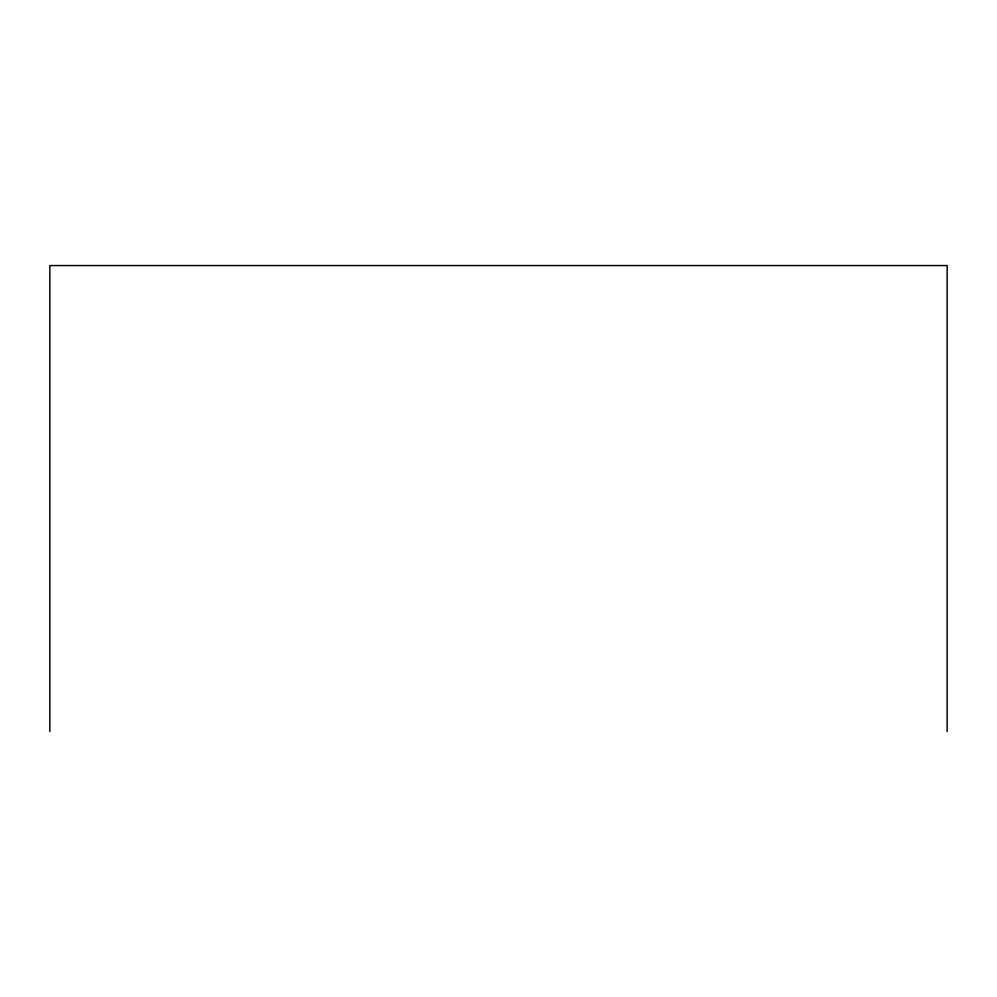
<?xml version="1.0" encoding="UTF-8"?>
<svg xmlns="http://www.w3.org/2000/svg" width="997" height="997" viewBox="0 0 997 997"><rect width="100%" height="100%" fill="white"/><g stroke="black" fill="none" stroke-linecap="round" stroke-linejoin="round"><path stroke-width="1.5" d="M947.15 731.437L947.15 265.563L49.85 265.563L49.85 731.437"/></g></svg>
